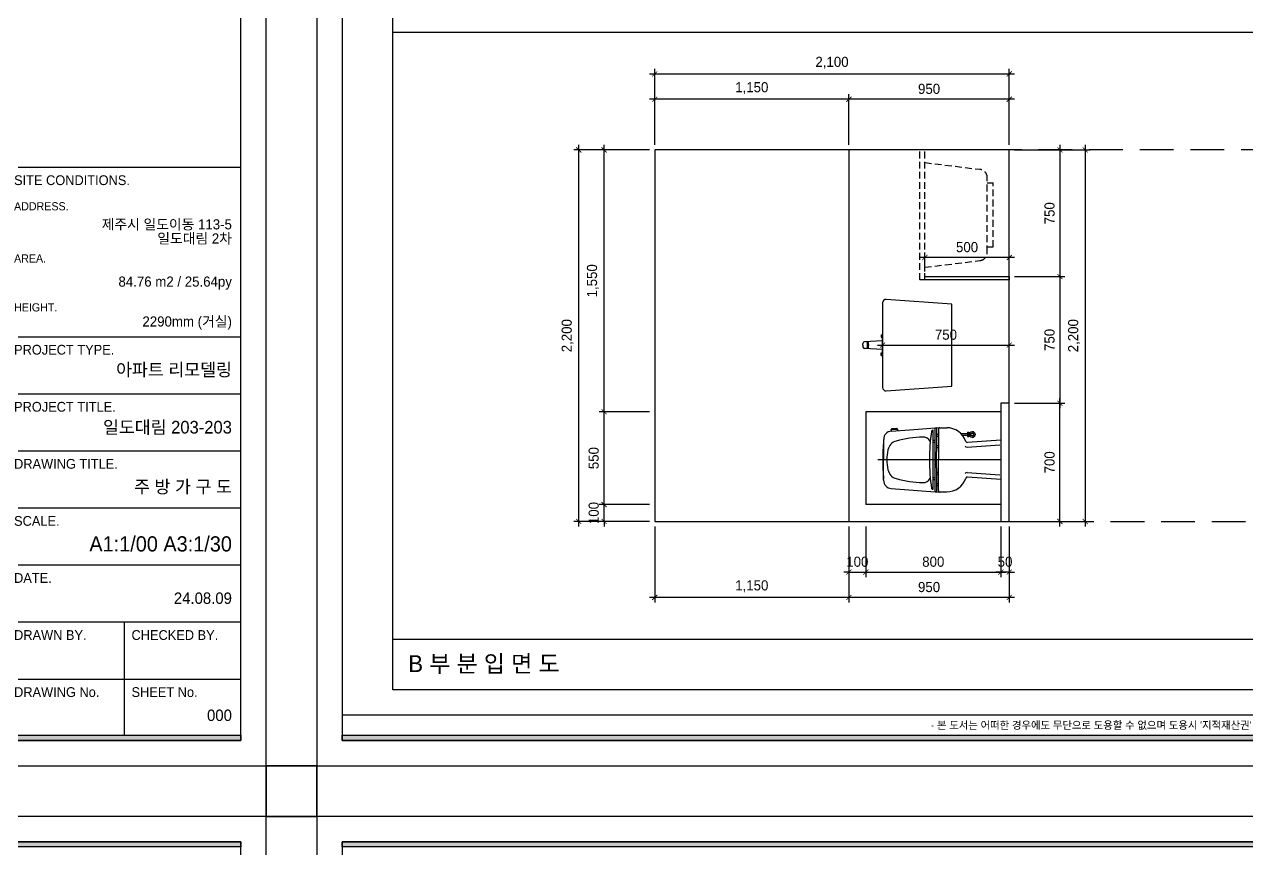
# Model space of a CAD drawing. Header units: inches. Extents: x 69359 to 144970, y -4972 to 56514.
# Drawn here: x 130338 to 137577, y 27990 to 32870 of the extents above; entities that cross this region are included whole.
import ezdxf
from ezdxf.enums import TextEntityAlignment as Align

# ---------------------------------------------------------------- set-up
doc = ezdxf.new("R2010")
doc.units = ezdxf.units.IN
doc.header["$LTSCALE"] = 50
doc.header["$MEASUREMENT"] = 0
doc.linetypes.add('DH-HID2', pattern=[1.2, 0.8, -0.4])
for name, color, linetype in [('0-ELC TEXT', 7, 'Continuous'), ('02-WAL', 2, 'Continuous'), ('03-WAL NEW', 3, 'Continuous'), ('06-FUR', 6, 'Continuous'), ('07-DIM WAL', 5, 'Continuous'), ('CO-BATH', 6, 'Continuous'), ('F-SYM', 7, 'Continuous'), ('FORM(YOURNAME)-1', 1, 'Continuous'), ('FORM(YOURNAME)-11', 1, 'Continuous'), ('HA', 7, 'Continuous')]:
    doc.layers.add(name, color=color, linetype=linetype)
doc.styles.add('HY 울릉도 L', font='')
doc.styles.add('YOURNAME', font='HY울릉도M.TTF')
doc.styles.add('코레일둥고', font='Korail_Round_Gothic_Medium.ttf')
doc.styles.get('HY 울릉도 L').set_extended_font_data('HY울릉도L')
doc.dimstyles.new('30', dxfattribs={"dimscale": 30, "dimtxt": 2, "dimasz": 1, "dimexe": 1, "dimexo": 1, "dimgap": 1, "dimtad": 1, "dimdec": 0, "dimrnd": 0.05, "dimdsep": 46, "dimlunit": 6, "dimtxsty": 'HY 울릉도 L', "dimblk": 'ARCHTICK', "dimcen": 2.5, "dimdle": 1, "dimclrd": 133, "dimclre": 133, "dimclrt": 30, "dimadec": 0, "dimazin": 0, "dimtfac": 1, "dimtdec": 0, "dimtix": 1, "dimtmove": 2, "dimatfit": 3, "dimldrblk": 'ARCHTICK', "dimfxl": 1, "dimlwd": -1, "dimlwe": -1, "dimarcsym": 0})

# ---------------------------------------------------------------- blocks, each defined once
blk = doc.blocks.new('FORM-ELEVATION')
at = {"layer": 'FORM(YOURNAME)-11'}
h = blk.add_hatch(color=256, dxfattribs=at)
h.dxf.hatch_style = 1
h.paths.add_polyline_path([(-10309, 35708), (71691, 35708), (71691, 35508), (-10309, 35508)])
h.paths.add_polyline_path([(-10309, -21492), (71691, -21492), (71691, -21692), (-10309, -21692)])
at = {"layer": 'Defpoints', "color": 158}
blk.add_line((62481, -20692), (-10309, -20692), dxfattribs=at)
at = {"layer": 'Defpoints', "color": 1}
for points in [[(-11309, 38708), (-11309, 36708), (-13309, 36708)], [(72691, 38708), (72691, 36708), (74691, 36708)], [(-11309, -24692), (-11309, -22692), (-13309, -22692)], [(72691, -24692), (72691, -22692), (74691, -22692)]]:
    blk.add_lwpolyline(points, dxfattribs=at)
at = {"layer": 'Defpoints', "color": 158}
for points in [[(-10309, -21692), (71691, -21692), (71691, 35708), (-10309, 35708)], [(-8309, 33708), (61071, 33708), (61071, -19692), (-8309, -19692)]]:
    blk.add_lwpolyline(points, close=True, dxfattribs=at)
at = {"layer": 'FORM(YOURNAME)-11', "color": 14}
for p, q in [((62481, 937), (71691, 937)), ((62481, -5756), (71691, -5756)), ((62481, -8009), (71691, -8009)), ((62481, -10261), (71691, -10261)), ((62481, -12514), (71691, -12514)), ((62481, -14766), (71691, -14766)), ((62481, -17019), (71691, -17019)), ((67086, -17019), (67086, -21492)), ((62481, -19271), (71691, -19271))]:
    blk.add_line(p, q, dxfattribs=at)
at = {"layer": 'FORM(YOURNAME)-11', "color": 250}
blk.add_lwpolyline([(-11309, -22692), (72691, -22692), (72691, 36708), (-11309, 36708)], close=True, dxfattribs=at)
at = {"layer": 'FORM(YOURNAME)-11'}
for points in [[(-10309, 35708), (71691, 35708), (71691, 35508), (-10309, 35508)], [(-10309, -21492), (71691, -21492), (71691, -21692), (-10309, -21692)]]:
    blk.add_lwpolyline(points, close=True, dxfattribs=at)
at = {"layer": 'FORM(YOURNAME)-11', "color": 14, "style": 'YOURNAME'}
for s, height, p in [('SITE CONDITIONS.', 386.14, (62739, 422)), ('PROJECT TYPE.', 386.14, (62739, -6271)), ('PROJECT TITLE.', 386.14, (62739, -8524)), ('DRAWING TITLE.', 386.14, (62739, -10776)), ('SCALE.', 386.1, (62739, -13029)), ('DATE.', 386.1, (62739, -15281)), ('DRAWN BY.', 386.1, (62739, -17534)), ('CHECKED BY.', 386.14, (67376, -17534)), ('DRAWING No.', 386.14, (62739, -19786)), ('SHEET No.', 386.1, (67376, -19786))]:
    blk.add_text(s, height=height, dxfattribs=at).set_placement(p, align=Align.MIDDLE_LEFT)
at = {"layer": 'FORM(YOURNAME)-11', "color": 251, "style": 'YOURNAME'}
for s, p in [('ADDRESS.', (62739, -608)), ('AREA.', (62739, -2667)), ('HEIGHT.', (62739, -4598))]:
    blk.add_text(s, height=321.8, dxfattribs=at).set_placement(p, align=Align.MIDDLE_LEFT)
at = {"layer": 'FORM(YOURNAME)-11', "color": 1, "style": 'YOURNAME'}
blk.add_text("- 본 도서는 어떠한 경우에도 무단으로 도용할 수 없으며 도용시 '지적재산권' 보호에 관한 법률에 의거, 법적 분쟁이 발생합니다.  또한 본 도서에 관한 모든 저작권은 당사에 있습니다. -", height=300, dxfattribs=at).set_placement((28146, -21092), align=Align.MIDDLE_CENTER)
at = {"layer": 'FORM(YOURNAME)-11', "color": 3, "style": 'YOURNAME'}
for tag, height, p in [('1', 450, (71041, -1219)), ('2', 450, (71041, -1863)), ('3', 450, (71041, -3150)), ('4', 450, (71041, -5081)), ('5', 515, (71041, -7398)), ('6', 515, (71041, -9650)), ('7', 515, (71041, -11903)), ('8', 515, (71041, -14155)), ('9', 515, (71041, -16408)), ('10', 515, (66791, -18596)), ('11', 515, (71041, -18660)), ('12', 515, (66791, -20848)), ('13', 515, (71041, -20848))]:
    blk.add_attdef(tag, text='', height=height, dxfattribs=at).set_placement(p, align=Align.MIDDLE_RIGHT)
blk = doc.blocks.new('400X150')
for p, q in [((-25.4, 435), (-19.9, 542.3)), ((-19.4, 522.4), (-20.3, 535.1)), ((0, 551.5), (-10.2, 551.5)), ((0, 551.5), (10.2, 551.5)), ((19.4, 522.4), (20.3, 535.1)), ((25.4, 435), (19.9, 542.3)), ((-60.7, 444.7), (-60.7, 435)), ((-60.7, 444.7), (-46.1, 444.7)), ((-60.7, 435), (60.7, 435)), ((-46.1, 444.7), (-46.1, 435)), ((60.7, 444.7), (46.1, 444.7)), ((46.1, 444.7), (46.1, 435)), ((60.7, 444.7), (60.7, 435))]:
    blk.add_line(p, q)
blk.add_lwpolyline([(-242.5, 25), (242.5, 25), (270.9, 413.5, 0.435772), (251, 435), (-251, 435, 0.435772), (-270.9, 413.5)], format="xyb", close=True)
for centre, start, end in [((-10.2, 541.8), 90, 177.03792), ((10.2, 541.8), 2.96208, 90)]:
    blk.add_arc(centre, 9.71, start, end)
at = {"extrusion": (0, 0, -1)}
blk.add_ellipse((0, 522.4), major_axis=(19.4, 0), ratio=0.240825, dxfattribs=at)
blk.add_open_spline([(18.4, 522.4), (18.4, 522.4), (18.4, 522.3), (18.4, 522.2), (18.3, 522.1), (18.1, 521.9), (18, 521.8), (17.4, 521.4), (16.9, 521.1), (15.6, 520.6), (14.9, 520.4), (12.3, 519.7), (10.1, 519.3), (5.4, 518.8), (2.8, 518.7), (-2.3, 518.7), (-4.9, 518.8), (-9.7, 519.3), (-11.9, 519.6), (-14.7, 520.3), (-15.6, 520.6), (-17, 521.1), (-17.4, 521.4), (-18, 521.8), (-18.2, 521.9), (-18.4, 522.2), (-18.4, 522.2), (-18.4, 522.3), (-18.4, 522.4), (-18.4, 522.4), (-18.4, 522.4), (-18.4, 522.6), (-18.3, 522.6), (-18.1, 522.8), (-18, 523), (-17.5, 523.3), (-17, 523.6), (-15.7, 524.1), (-14.9, 524.4), (-12.4, 525), (-10.3, 525.4), (-5.6, 525.9), (-3.1, 526.1), (2, 526.1), (4.6, 526), (9.4, 525.5), (11.5, 525.2), (14.5, 524.5), (15.5, 524.2), (16.9, 523.6), (17.3, 523.4), (18, 523), (18.1, 522.8), (18.4, 522.6), (18.4, 522.5), (18.4, 522.4), (18.4, 522.4), (18.4, 522.4)], degree=3, knots=[0, 0, 0, 0, 0.11103, 0.11103, 0.222059, 0.222059, 0.333089, 0.333089, 0.541062, 0.541062, 0.749036, 0.749036, 1.153203, 1.153203, 1.557371, 1.557371, 1.961539, 1.961539, 2.365706, 2.365706, 2.612717, 2.612717, 2.799233, 2.799233, 2.93761, 2.93761, 3.044097, 3.044097, 3.150583, 3.150583, 3.25707, 3.25707, 3.363556, 3.363556, 3.470042, 3.470042, 3.677004, 3.677004, 3.883966, 3.883966, 4.28421, 4.28421, 4.684454, 4.684454, 5.084698, 5.084698, 5.484942, 5.484942, 5.74274, 5.74274, 5.931194, 5.931194, 6.072178, 6.072178, 6.179938, 6.179938, 6.283185, 6.283185, 6.283185, 6.283185])
blk = doc.blocks.new('A$C1B8B0607')
at = {"layer": 'HA', "color": 8, "linetype": 'Continuous', "ltscale": 25}
blk.add_line((460, 0), (460, 727.9), dxfattribs=at)
at = {"layer": 'HA', "color": 6, "linetype": 'Continuous', "ltscale": 25}
for p, q in [((338.9, 694.3), (460, 694.3)), ((581.1, 694.3), (460, 694.3)), ((290.1, 648.9), (268.9, 364)), ((634.9, 649.1), (629.9, 649.1)), ((629.9, 648.9), (637.9, 541.8)), ((634.6, 610.5), (632.9, 608.3)), ((634.6, 610.5), (640, 610.4)), ((634.9, 649.1), (640.1, 649)), ((641.5, 611.9), (640, 610.4)), ((640.1, 649), (641.8, 647.4)), ((641.8, 647.4), (641.5, 611.9)), ((641.5, 614.6), (644.5, 614.5)), ((641.7, 644.7), (644.8, 644.6)), ((644.5, 614.5), (646.2, 616.1)), ((644.8, 644.6), (646.4, 643)), ((646.4, 643), (646.2, 616.1)), ((637.9, 541.8), (651.1, 364)), ((268.9, 364), (270, 346)), ((270, 362), (270, 320.8)), ((411.6, 380.2), (271, 380.2)), ((411.6, 390.8), (276, 390.8)), ((278, 370), (460, 370)), ((278, 370), (460, 370)), ((636.6, 402.3), (283.4, 402.3)), ((307.3, 380.2), (307.3, 370)), ((319, 380.2), (319, 370)), ((343.9, 402.3), (343.9, 390.8)), ((355.6, 402.3), (355.6, 390.8)), ((375.6, 380.2), (375.6, 370)), ((387.2, 380.2), (387.2, 370)), ((507.5, 390.8), (411.6, 390.8)), ((411.6, 380.2), (507.5, 380.2)), ((642, 370), (460, 370)), ((642, 370), (460, 370)), ((644, 390.8), (507.5, 390.8)), ((649, 380.2), (507.5, 380.2)), ((532.8, 380.2), (532.8, 370)), ((544.4, 380.2), (544.4, 370)), ((564.4, 402.3), (564.4, 390.8)), ((576.1, 402.3), (576.1, 390.8)), ((601, 380.2), (601, 370)), ((612.7, 380.2), (612.7, 370)), ((651.1, 364), (650, 346)), ((650, 362), (650, 320.8)), ((605.4, 227.5), (605.4, 197.9)), ((616.1, 237.3), (616.1, 197.9)), ((343, 0), (358.1, 197)), ((384.7, 200.3), (370.4, 6)), ((535.3, 200.3), (549.6, 6)), ((577, 0), (561.9, 197)), ((623.1, 197.9), (598.7, 197.9)), ((598.7, 197.9), (598.7, 190.4)), ((623.1, 190.4), (598.7, 190.4)), ((605.4, 190.4), (605.4, 187)), ((606.3, 190.4), (606.3, 197.9)), ((615.1, 190.4), (615.1, 197.9)), ((616.1, 190.4), (616.1, 186.5)), ((623.1, 197.9), (623.1, 190.4)), ((577, 0), (343, 0))]:
    blk.add_line(p, q, dxfattribs=at)
for radius in [17.6, 7.81]:
    blk.add_circle((610, 170), radius, dxfattribs=at)
for centre, radius, start, end in [((338.9, 645.4), 48.9, 90, 175.87709), ((346.9, 690.8), 3.92, 94.4856, 119.92225), ((461.6, -770.8), 1470, 90.0609, 94.4856), ((414.9, 601.5), 68.6, 101.5389, 164.81584), ((460, 380.7), 293.9, 90, 101.54134), ((460, 380.7), 294, 90.00542, 101.5389), ((458.4, -770.8), 1470, 89.94082, 90.05917), ((461.6, -770.8), 1470, 89.94082, 90.05917), ((458.4, -770.8), 1470, 85.5144, 89.9391), ((460, 380.6), 294, 78.46267, 90), ((460, 380.7), 294, 78.46109, 89.99457), ((505.1, 601.5), 68.6, 15.18415, 78.46109), ((573.1, 690.8), 3.92, 60.07775, 85.5144), ((581.1, 644.6), 49.3, 5.05488, 90), ((1010.8, 439.8), 686, 164.81584, 178.08591), ((-90.8, 439.8), 686, 1.91409, 15.18415), ((374.1, 461.1), 49, 178.08591, 242.08616), ((545.9, 461.1), 49, 298.9728, 1.91409), ((278, 362.1), 7.97, 90, 180.42793), ((362.2, 343.6), 98.3, 151.26666, 158.09745), ((362.2, 343.6), 98.3, 137.13174, 143.3151), ((459, -741.3), 1164.1, 81.54201, 98.33928), ((557.8, 343.6), 98.3, 36.6849, 42.58882), ((642, 362.1), 7.94, 359.14421, 90), ((557.8, 343.6), 98.3, 21.90255, 28.73333), ((390, 320.8), 120, 179.99956, 251.20642), ((530, 320.8), 120, 288.79358, 0.00044), ((348.1, 197.8), 10, 355.62005, 71.20642), ((374.8, 202.1), 10, 349.77547, 62.87108), ((545.2, 202.1), 10, 117.12892, 190.22453), ((571.9, 197.8), 10, 108.79358, 184.37995), ((598.8, 163.6), 4.74, 117.44137, 302.56493), ((589.3, 182), 16, 297.44137, 2.56492), ((610, 146.1), 16, 57.44137, 122.56492), ((610, 182.9), 4.74, 357.44137, 182.56492), ((630.7, 182), 16, 177.44137, 242.56493), ((621.2, 163.6), 4.74, 237.44136, 62.56492)]:
    blk.add_arc(centre, radius, start, end, dxfattribs=at)
blk = doc.blocks.new('_ArchTick')
at = {"color": 0, "linetype": 'ByBlock', "const_width": 0.15}
blk.add_lwpolyline([(-0.5, -0.5), (0.5, 0.5)], dxfattribs=at)
blk = doc.blocks.new('*D190')
at = {"layer": '07-DIM WAL', "color": 133, "transparency": 16777216}
blk.add_line((135391.5, 30971), (136201.5, 30971), dxfattribs=at)
at = {"layer": 'Defpoints', "color": 0, "transparency": 16777216}
for p in [(135421.5, 30971), (136171.5, 30971), (136171.5, 30971)]:
    blk.add_point(p, dxfattribs=at)
at = {"layer": '07-DIM WAL', "color": 133, "transparency": 16777216, "xscale": 30, "yscale": 30, "zscale": 30, "rotation": 180}
blk.add_blockref('_ArchTick', (135421.5, 30971), dxfattribs=at)
at = {"layer": '07-DIM WAL', "color": 133, "transparency": 16777216, "xscale": 30, "yscale": 30, "zscale": 30}
blk.add_blockref('_ArchTick', (136171.5, 30971), dxfattribs=at)
at = {"layer": '07-DIM WAL', "color": 30, "transparency": 16777216, "insert": (135796.5, 31032.3), "char_height": 60, "attachment_point": 5, "style": 'HY 울릉도 L'}
blk.add_mtext('750', dxfattribs=at)
blk = doc.blocks.new('B-604S')
at = {"layer": 'CO-BATH', "color": 8, "linetype": 'DH-HID2'}
for p, q in [((-355, 0), (415, 0)), ((-355, -30), (-355, 0)), ((415, -30), (415, 0)), ((-355, -30), (415, -30)), ((-280, -30), (-240.1, -356.1)), ((340, -30), (300.1, -356.1)), ((-190.4, -400), (250.4, -400)), ((-159.5, -400), (-159.5, -435)), ((219.5, -400), (219.5, -435)), ((-159.5, -435), (219.5, -435))]:
    blk.add_line(p, q, dxfattribs=at)
for centre, start, end in [((-190.4, -350), 186.98313, 270), ((250.4, -350), 270, 353.01687)]:
    blk.add_arc(centre, 50, start, end, dxfattribs=at)
blk = doc.blocks.new('*D238')
at = {"layer": '07-DIM WAL', "color": 133, "transparency": 16777216}
for p, q in [((135221.5, 32156.8), (135221.5, 32456.8)), ((136171.5, 32156.8), (136171.5, 32456.8)), ((136201.5, 32426.8), (135191.5, 32426.8))]:
    blk.add_line(p, q, dxfattribs=at)
at = {"layer": 'Defpoints', "color": 0, "transparency": 16777216}
for p in [(135221.5, 32426.8), (135221.5, 32126.8), (136171.5, 32126.8)]:
    blk.add_point(p, dxfattribs=at)
at = {"layer": '07-DIM WAL', "color": 133, "transparency": 16777216, "xscale": 30, "yscale": 30, "zscale": 30, "rotation": 180}
blk.add_blockref('_ArchTick', (135221.5, 32426.8), dxfattribs=at)
at = {"layer": '07-DIM WAL', "color": 133, "transparency": 16777216, "xscale": 30, "yscale": 30, "zscale": 30}
blk.add_blockref('_ArchTick', (136171.5, 32426.8), dxfattribs=at)
at = {"layer": '07-DIM WAL', "color": 30, "transparency": 16777216, "insert": (135696.5, 32488.1), "char_height": 60, "attachment_point": 5, "style": 'HY 울릉도 L'}
blk.add_mtext('950', dxfattribs=at)
blk = doc.blocks.new('*D239')
at = {"layer": '07-DIM WAL', "color": 133, "transparency": 16777216}
for p, q in [((134071.5, 32156.8), (134071.5, 32456.8)), ((135221.5, 32156.8), (135221.5, 32456.8)), ((135251.5, 32426.8), (134041.5, 32426.8))]:
    blk.add_line(p, q, dxfattribs=at)
at = {"layer": 'Defpoints', "color": 0, "transparency": 16777216}
for p in [(134071.5, 32426.8), (134071.5, 32126.8), (135221.5, 32126.8)]:
    blk.add_point(p, dxfattribs=at)
at = {"layer": '07-DIM WAL', "color": 133, "transparency": 16777216, "xscale": 30, "yscale": 30, "zscale": 30, "rotation": 180}
blk.add_blockref('_ArchTick', (134071.5, 32426.8), dxfattribs=at)
at = {"layer": '07-DIM WAL', "color": 133, "transparency": 16777216, "xscale": 30, "yscale": 30, "zscale": 30}
blk.add_blockref('_ArchTick', (135221.5, 32426.8), dxfattribs=at)
at = {"layer": '07-DIM WAL', "color": 30, "transparency": 16777216, "insert": (134646.5, 32492.7), "char_height": 60, "attachment_point": 5, "style": 'HY 울릉도 L'}
blk.add_mtext('1,150', dxfattribs=at)
blk = doc.blocks.new('*D240')
at = {"layer": '07-DIM WAL', "color": 133, "transparency": 16777216}
for p, q in [((134041.5, 32576.8), (136201.5, 32576.8)), ((134071.5, 32156.8), (134071.5, 32606.8)), ((136171.5, 32156.8), (136171.5, 32606.8))]:
    blk.add_line(p, q, dxfattribs=at)
at = {"layer": 'Defpoints', "color": 0, "transparency": 16777216}
for p in [(136171.5, 32576.8), (134071.5, 32126.8), (136171.5, 32126.8)]:
    blk.add_point(p, dxfattribs=at)
at = {"layer": '07-DIM WAL', "color": 133, "transparency": 16777216, "xscale": 30, "yscale": 30, "zscale": 30, "rotation": 180}
blk.add_blockref('_ArchTick', (134071.5, 32576.8), dxfattribs=at)
at = {"layer": '07-DIM WAL', "color": 133, "transparency": 16777216, "xscale": 30, "yscale": 30, "zscale": 30}
blk.add_blockref('_ArchTick', (136171.5, 32576.8), dxfattribs=at)
at = {"layer": '07-DIM WAL', "color": 30, "transparency": 16777216, "insert": (135121.5, 32642.7), "char_height": 60, "attachment_point": 5, "style": 'HY 울릉도 L'}
blk.add_mtext('2,100', dxfattribs=at)
blk = doc.blocks.new('*D241')
at = {"layer": '07-DIM WAL', "color": 133, "transparency": 16777216}
for p, q in [((135221.5, 29896.8), (135221.5, 29446.8)), ((136171.5, 29896.8), (136171.5, 29446.8)), ((136201.5, 29476.8), (135191.5, 29476.8))]:
    blk.add_line(p, q, dxfattribs=at)
at = {"layer": 'Defpoints', "color": 0, "transparency": 16777216}
for p in [(135221.5, 29926.8), (136171.5, 29926.8), (135221.5, 29476.8)]:
    blk.add_point(p, dxfattribs=at)
at = {"layer": '07-DIM WAL', "color": 133, "transparency": 16777216, "xscale": 30, "yscale": 30, "zscale": 30, "rotation": 180}
blk.add_blockref('_ArchTick', (135221.5, 29476.8), dxfattribs=at)
at = {"layer": '07-DIM WAL', "color": 133, "transparency": 16777216, "xscale": 30, "yscale": 30, "zscale": 30}
blk.add_blockref('_ArchTick', (136171.5, 29476.8), dxfattribs=at)
at = {"layer": '07-DIM WAL', "color": 30, "transparency": 16777216, "insert": (135696.5, 29538.1), "char_height": 60, "attachment_point": 5, "style": 'HY 울릉도 L'}
blk.add_mtext('950', dxfattribs=at)
blk = doc.blocks.new('*D242')
at = {"layer": '07-DIM WAL', "color": 133, "transparency": 16777216}
for p, q in [((134071.5, 29896.8), (134071.5, 29446.8)), ((135221.5, 29896.8), (135221.5, 29446.8)), ((135251.5, 29476.8), (134041.5, 29476.8))]:
    blk.add_line(p, q, dxfattribs=at)
at = {"layer": 'Defpoints', "color": 0, "transparency": 16777216}
for p in [(134071.5, 29926.8), (135221.5, 29926.8), (134071.5, 29476.8)]:
    blk.add_point(p, dxfattribs=at)
at = {"layer": '07-DIM WAL', "color": 133, "transparency": 16777216, "xscale": 30, "yscale": 30, "zscale": 30, "rotation": 180}
blk.add_blockref('_ArchTick', (134071.5, 29476.8), dxfattribs=at)
at = {"layer": '07-DIM WAL', "color": 133, "transparency": 16777216, "xscale": 30, "yscale": 30, "zscale": 30}
blk.add_blockref('_ArchTick', (135221.5, 29476.8), dxfattribs=at)
at = {"layer": '07-DIM WAL', "color": 30, "transparency": 16777216, "insert": (134646.5, 29542.7), "char_height": 60, "attachment_point": 5, "style": 'HY 울릉도 L'}
blk.add_mtext('1,150', dxfattribs=at)
blk = doc.blocks.new('*D243')
at = {"layer": '07-DIM WAL', "color": 133, "transparency": 16777216}
for p, q in [((135221.5, 29896.8), (135221.5, 29596.8)), ((135321.5, 29896.8), (135321.5, 29596.8)), ((135221.5, 29626.8), (135191.5, 29626.8)), ((135221.5, 29626.8), (135321.5, 29626.8)), ((135321.5, 29626.8), (135351.5, 29626.8))]:
    blk.add_line(p, q, dxfattribs=at)
at = {"layer": 'Defpoints', "color": 0, "transparency": 16777216}
for p in [(135221.5, 29926.8), (135321.5, 29926.8), (135321.5, 29626.8)]:
    blk.add_point(p, dxfattribs=at)
at = {"layer": '07-DIM WAL', "color": 133, "transparency": 16777216, "xscale": 30, "yscale": 30, "zscale": 30}
blk.add_blockref('_ArchTick', (135221.5, 29626.8), dxfattribs=at)
at = {"layer": '07-DIM WAL', "color": 133, "transparency": 16777216, "xscale": 30, "yscale": 30, "zscale": 30, "rotation": 180}
blk.add_blockref('_ArchTick', (135321.5, 29626.8), dxfattribs=at)
at = {"layer": '07-DIM WAL', "color": 30, "transparency": 16777216, "insert": (135271.5, 29688), "char_height": 60, "attachment_point": 5, "style": 'HY 울릉도 L'}
blk.add_mtext('100', dxfattribs=at)
blk = doc.blocks.new('*D244')
at = {"layer": '07-DIM WAL', "color": 133, "transparency": 16777216}
for p, q in [((135321.5, 29896.8), (135321.5, 29596.8)), ((136121.5, 29896.8), (136121.5, 29596.8)), ((135291.5, 29626.8), (136151.5, 29626.8))]:
    blk.add_line(p, q, dxfattribs=at)
at = {"layer": 'Defpoints', "color": 0, "transparency": 16777216}
for p in [(135321.5, 29926.8), (136121.5, 29926.8), (136121.5, 29626.8)]:
    blk.add_point(p, dxfattribs=at)
at = {"layer": '07-DIM WAL', "color": 133, "transparency": 16777216, "xscale": 30, "yscale": 30, "zscale": 30, "rotation": 180}
blk.add_blockref('_ArchTick', (135321.5, 29626.8), dxfattribs=at)
at = {"layer": '07-DIM WAL', "color": 133, "transparency": 16777216, "xscale": 30, "yscale": 30, "zscale": 30}
blk.add_blockref('_ArchTick', (136121.5, 29626.8), dxfattribs=at)
at = {"layer": '07-DIM WAL', "color": 30, "transparency": 16777216, "insert": (135721.5, 29688.1), "char_height": 60, "attachment_point": 5, "style": 'HY 울릉도 L'}
blk.add_mtext('800', dxfattribs=at)
blk = doc.blocks.new('*D245')
at = {"layer": '07-DIM WAL', "color": 133, "transparency": 16777216}
for p, q in [((136121.5, 29896.8), (136121.5, 29596.8)), ((136171.5, 29896.8), (136171.5, 29596.8)), ((136121.5, 29626.8), (136091.5, 29626.8)), ((136171.5, 29626.8), (136121.5, 29626.8)), ((136171.5, 29626.8), (136201.5, 29626.8))]:
    blk.add_line(p, q, dxfattribs=at)
at = {"layer": 'Defpoints', "color": 0, "transparency": 16777216}
for p in [(136121.5, 29926.8), (136171.5, 29926.8), (136121.5, 29626.8)]:
    blk.add_point(p, dxfattribs=at)
at = {"layer": '07-DIM WAL', "color": 133, "transparency": 16777216, "xscale": 30, "yscale": 30, "zscale": 30}
blk.add_blockref('_ArchTick', (136121.5, 29626.8), dxfattribs=at)
at = {"layer": '07-DIM WAL', "color": 133, "transparency": 16777216, "xscale": 30, "yscale": 30, "zscale": 30, "rotation": 180}
blk.add_blockref('_ArchTick', (136171.5, 29626.8), dxfattribs=at)
at = {"layer": '07-DIM WAL', "color": 30, "transparency": 16777216, "insert": (136146.5, 29688.1), "char_height": 60, "attachment_point": 5, "style": 'HY 울릉도 L'}
blk.add_mtext('50', dxfattribs=at)
blk = doc.blocks.new('*D246')
at = {"layer": '07-DIM WAL', "color": 133, "transparency": 16777216}
for p, q in [((136201.5, 30626.8), (136501.5, 30626.8)), ((136471.5, 29896.8), (136471.5, 30656.8)), ((136201.5, 29926.8), (136501.5, 29926.8))]:
    blk.add_line(p, q, dxfattribs=at)
at = {"layer": 'Defpoints', "color": 0, "transparency": 16777216}
for p in [(136171.5, 30626.8), (136471.5, 30626.8), (136171.5, 29926.8)]:
    blk.add_point(p, dxfattribs=at)
at = {"layer": '07-DIM WAL', "color": 133, "transparency": 16777216, "xscale": 30, "yscale": 30, "zscale": 30}
for p, rotation in [((136471.5, 30626.8), 90), ((136471.5, 29926.8), 270)]:
    blk.add_blockref('_ArchTick', p, dxfattribs=dict(at, rotation=rotation))
at = {"layer": '07-DIM WAL', "color": 30, "transparency": 16777216, "insert": (136410.3, 30276.8), "char_height": 60, "attachment_point": 5, "rotation": 90, "style": 'HY 울릉도 L'}
blk.add_mtext('700', dxfattribs=at)
blk = doc.blocks.new('*D247')
at = {"layer": '07-DIM WAL', "color": 133, "transparency": 16777216}
for p, q in [((136471.5, 32156.8), (136471.5, 31346.8)), ((136201.5, 32126.8), (136501.5, 32126.8)), ((136201.5, 31376.8), (136501.5, 31376.8))]:
    blk.add_line(p, q, dxfattribs=at)
at = {"layer": 'Defpoints', "color": 0, "transparency": 16777216}
for p in [(136171.5, 32126.8), (136171.5, 31376.8), (136471.5, 31376.8)]:
    blk.add_point(p, dxfattribs=at)
at = {"layer": '07-DIM WAL', "color": 133, "transparency": 16777216, "xscale": 30, "yscale": 30, "zscale": 30}
for p, rotation in [((136471.5, 32126.8), 90), ((136471.5, 31376.8), 270)]:
    blk.add_blockref('_ArchTick', p, dxfattribs=dict(at, rotation=rotation))
at = {"layer": '07-DIM WAL', "color": 30, "transparency": 16777216, "insert": (136410.2, 31751.8), "char_height": 60, "attachment_point": 5, "rotation": 90, "style": 'HY 울릉도 L'}
blk.add_mtext('750', dxfattribs=at)
blk = doc.blocks.new('*D248')
at = {"layer": '07-DIM WAL', "color": 133, "transparency": 16777216}
for p, q in [((136201.5, 31376.8), (136501.5, 31376.8)), ((136471.5, 31406.8), (136471.5, 30596.8)), ((136201.5, 30626.8), (136501.5, 30626.8))]:
    blk.add_line(p, q, dxfattribs=at)
at = {"layer": 'Defpoints', "color": 0, "transparency": 16777216}
for p in [(136171.5, 31376.8), (136171.5, 30626.8), (136471.5, 30626.8)]:
    blk.add_point(p, dxfattribs=at)
at = {"layer": '07-DIM WAL', "color": 133, "transparency": 16777216, "xscale": 30, "yscale": 30, "zscale": 30}
for p, rotation in [((136471.5, 31376.8), 90), ((136471.5, 30626.8), 270)]:
    blk.add_blockref('_ArchTick', p, dxfattribs=dict(at, rotation=rotation))
at = {"layer": '07-DIM WAL', "color": 30, "transparency": 16777216, "insert": (136410.2, 31001.8), "char_height": 60, "attachment_point": 5, "rotation": 90, "style": 'HY 울릉도 L'}
blk.add_mtext('750', dxfattribs=at)
blk = doc.blocks.new('*D249')
at = {"layer": '07-DIM WAL', "color": 133, "transparency": 16777216}
for p, q in [((136621.5, 32156.8), (136621.5, 29896.8)), ((136201.5, 32126.8), (136651.5, 32126.8)), ((136201.5, 29926.8), (136651.5, 29926.8))]:
    blk.add_line(p, q, dxfattribs=at)
at = {"layer": 'Defpoints', "color": 0, "transparency": 16777216}
for p in [(136171.5, 32126.8), (136171.5, 29926.8), (136621.5, 29926.8)]:
    blk.add_point(p, dxfattribs=at)
at = {"layer": '07-DIM WAL', "color": 133, "transparency": 16777216, "xscale": 30, "yscale": 30, "zscale": 30}
for p, rotation in [((136621.5, 32126.8), 90), ((136621.5, 29926.8), 270)]:
    blk.add_blockref('_ArchTick', p, dxfattribs=dict(at, rotation=rotation))
at = {"layer": '07-DIM WAL', "color": 30, "transparency": 16777216, "insert": (136555.6, 31026.8), "char_height": 60, "attachment_point": 5, "rotation": 90, "style": 'HY 울릉도 L'}
blk.add_mtext('2,200', dxfattribs=at)
blk = doc.blocks.new('*D250')
at = {"layer": '07-DIM WAL', "color": 133, "transparency": 16777216}
for p, q in [((133621.5, 29896.8), (133621.5, 32156.8)), ((134041.5, 32126.8), (133591.5, 32126.8)), ((134041.5, 29926.8), (133591.5, 29926.8))]:
    blk.add_line(p, q, dxfattribs=at)
at = {"layer": 'Defpoints', "color": 0, "transparency": 16777216}
for p in [(133621.5, 32126.8), (134071.5, 32126.8), (134071.5, 29926.8)]:
    blk.add_point(p, dxfattribs=at)
at = {"layer": '07-DIM WAL', "color": 133, "transparency": 16777216, "xscale": 30, "yscale": 30, "zscale": 30}
for p, rotation in [((133621.5, 32126.8), 90), ((133621.5, 29926.8), 270)]:
    blk.add_blockref('_ArchTick', p, dxfattribs=dict(at, rotation=rotation))
at = {"layer": '07-DIM WAL', "color": 30, "transparency": 16777216, "insert": (133555.6, 31026.8), "char_height": 60, "attachment_point": 5, "rotation": 90, "style": 'HY 울릉도 L'}
blk.add_mtext('2,200', dxfattribs=at)
blk = doc.blocks.new('*D251')
at = {"layer": '07-DIM WAL', "color": 133, "transparency": 16777216}
for p, q in [((133771.5, 30026.8), (133771.5, 30056.8)), ((134041.5, 30026.8), (133741.5, 30026.8)), ((133771.5, 29926.8), (133771.5, 30026.8)), ((134041.5, 29926.8), (133741.5, 29926.8)), ((133771.5, 29926.8), (133771.5, 29896.8))]:
    blk.add_line(p, q, dxfattribs=at)
at = {"layer": 'Defpoints', "color": 0, "transparency": 16777216}
for p in [(133771.5, 30026.8), (134071.5, 30026.8), (134071.5, 29926.8)]:
    blk.add_point(p, dxfattribs=at)
at = {"layer": '07-DIM WAL', "color": 133, "transparency": 16777216, "xscale": 30, "yscale": 30, "zscale": 30}
for p, rotation in [((133771.5, 30026.8), 270), ((133771.5, 29926.8), 90)]:
    blk.add_blockref('_ArchTick', p, dxfattribs=dict(at, rotation=rotation))
at = {"layer": '07-DIM WAL', "color": 30, "transparency": 16777216, "insert": (133710.3, 29976.8), "char_height": 60, "attachment_point": 5, "rotation": 90, "style": 'HY 울릉도 L'}
blk.add_mtext('100', dxfattribs=at)
blk = doc.blocks.new('*D252')
at = {"layer": '07-DIM WAL', "color": 133, "transparency": 16777216}
for p, q in [((134041.5, 30576.8), (133741.5, 30576.8)), ((133771.5, 29996.8), (133771.5, 30606.8)), ((134041.5, 30026.8), (133741.5, 30026.8))]:
    blk.add_line(p, q, dxfattribs=at)
at = {"layer": 'Defpoints', "color": 0, "transparency": 16777216}
for p in [(133771.5, 30576.8), (134071.5, 30576.8), (134071.5, 30026.8)]:
    blk.add_point(p, dxfattribs=at)
at = {"layer": '07-DIM WAL', "color": 133, "transparency": 16777216, "xscale": 30, "yscale": 30, "zscale": 30}
for p, rotation in [((133771.5, 30576.8), 90), ((133771.5, 30026.8), 270)]:
    blk.add_blockref('_ArchTick', p, dxfattribs=dict(at, rotation=rotation))
at = {"layer": '07-DIM WAL', "color": 30, "transparency": 16777216, "insert": (133710.2, 30301.8), "char_height": 60, "attachment_point": 5, "rotation": 90, "style": 'HY 울릉도 L'}
blk.add_mtext('550', dxfattribs=at)
blk = doc.blocks.new('*D253')
at = {"layer": '07-DIM WAL', "color": 133, "transparency": 16777216}
for p, q in [((133771.5, 30546.8), (133771.5, 32156.8)), ((134041.5, 32126.8), (133741.5, 32126.8)), ((134041.5, 30576.8), (133741.5, 30576.8))]:
    blk.add_line(p, q, dxfattribs=at)
at = {"layer": 'Defpoints', "color": 0, "transparency": 16777216}
for p in [(133771.5, 32126.8), (134071.5, 32126.8), (134071.5, 30576.8)]:
    blk.add_point(p, dxfattribs=at)
at = {"layer": '07-DIM WAL', "color": 133, "transparency": 16777216, "xscale": 30, "yscale": 30, "zscale": 30}
for p, rotation in [((133771.5, 32126.8), 90), ((133771.5, 30576.8), 270)]:
    blk.add_blockref('_ArchTick', p, dxfattribs=dict(at, rotation=rotation))
at = {"layer": '07-DIM WAL', "color": 30, "transparency": 16777216, "insert": (133705.6, 31351.8), "char_height": 60, "attachment_point": 5, "rotation": 90, "style": 'HY 울릉도 L'}
blk.add_mtext('1,550', dxfattribs=at)
blk = doc.blocks.new('*D255')
at = {"layer": '07-DIM WAL', "color": 133, "transparency": 16777216}
for p, q in [((136201.5, 31489.6), (135641.5, 31489.6)), ((135671.5, 31406.8), (135671.5, 31519.6)), ((136171.5, 31406.8), (136171.5, 31519.6))]:
    blk.add_line(p, q, dxfattribs=at)
at = {"layer": 'Defpoints', "color": 0, "transparency": 16777216}
for p in [(135671.5, 31489.6), (135671.5, 31376.8), (136171.5, 31376.8)]:
    blk.add_point(p, dxfattribs=at)
at = {"layer": '07-DIM WAL', "color": 133, "transparency": 16777216, "xscale": 30, "yscale": 30, "zscale": 30, "rotation": 180}
blk.add_blockref('_ArchTick', (135671.5, 31489.6), dxfattribs=at)
at = {"layer": '07-DIM WAL', "color": 133, "transparency": 16777216, "xscale": 30, "yscale": 30, "zscale": 30}
blk.add_blockref('_ArchTick', (136171.5, 31489.6), dxfattribs=at)
at = {"layer": '07-DIM WAL', "color": 30, "transparency": 16777216, "insert": (135921.5, 31550.9), "char_height": 60, "attachment_point": 5, "style": 'HY 울릉도 L'}
blk.add_mtext('500', dxfattribs=at)

msp = doc.modelspace()

# ---------------------------------------------------------------- linework, layer by layer
at = {"layer": '02-WAL'}
msp.add_lwpolyline([(134071.5, 29926.8), (136171.5, 29926.8), (136171.5, 32126.8), (134071.5, 32126.8)], close=True, dxfattribs=at)
at = {"layer": '03-WAL NEW'}
for p, q in [((135221.5, 32126.8), (135221.5, 29926.8)), ((136121.5, 30576.8), (135321.5, 30576.8)), ((135321.5, 30576.8), (135321.5, 30026.8)), ((136121.5, 30026.8), (135321.5, 30026.8))]:
    msp.add_line(p, q, dxfattribs=at)
for points in [[(136171.5, 31356.8), (135671.5, 31356.8), (135671.5, 31376.8), (136171.5, 31376.8), (136171.5, 31356.8)], [(136171.5, 30626.8), (136121.5, 30626.8), (136121.5, 29926.8)]]:
    msp.add_lwpolyline(points, dxfattribs=at)
at = {"layer": 'CO-BATH', "color": 251, "linetype": 'DH-HID2', "ltscale": 5}
for p, q in [((139545, 32126.8), (136171.5, 32126.8)), ((136171.5, 29926.8), (139545, 29926.8))]:
    msp.add_line(p, q, dxfattribs=at)
at = {"layer": 'F-SYM'}
for p, q in [((142926.8, 32823), (132519.8, 32823)), ((132519.8, 29230.5), (142926.8, 29230.5))]:
    msp.add_line(p, q, dxfattribs=at)

# ---------------------------------------------------------------- block references
at = {"rotation": 90}
msp.add_blockref('A$C1B8B0607', (136121.5, 29831.8), dxfattribs=at)
at = {"layer": '06-FUR', "rotation": 90}
msp.add_blockref('400X150', (135856.5, 30971), dxfattribs=at)
at = {"layer": 'CO-BATH', "rotation": 90}
msp.add_blockref('B-604S', (135641.5, 31711.8), dxfattribs=at)
at = {"layer": 'FORM(YOURNAME)-1'}
ref = msp.add_blockref('FORM-ELEVATION', (120866.1, 31884.3), dxfattribs=dict(at, xscale=0.15, yscale=0.15, zscale=0.15))
ref.add_attrib('13', '000', dxfattribs={"layer": 'FORM(YOURNAME)-11', "color": 3, "height": 67.5, "style": 'YOURNAME'}).set_placement((131567.2, 28779), align=Align.MIDDLE_RIGHT)
ref.add_attrib('9', '24.08.09', dxfattribs={"layer": 'FORM(YOURNAME)-11', "color": 3, "height": 67.5, "style": 'YOURNAME'}).set_placement((131567.2, 29472.5), align=Align.MIDDLE_RIGHT)
ref.add_attrib('8', 'A1:1/00 A3:1/30', dxfattribs={"layer": 'FORM(YOURNAME)-11', "color": 3, "height": 90, "style": 'YOURNAME'}).set_placement((131567.2, 29793.9), align=Align.MIDDLE_RIGHT)
ref.add_attrib('7', '주 방 가 구 도', dxfattribs={"layer": 'FORM(YOURNAME)-11', "color": 3, "height": 75, "style": 'YOURNAME'}).set_placement((131567.2, 30132.2), align=Align.MIDDLE_RIGHT)
ref.add_attrib('6', '일도대림 203-203', dxfattribs={"layer": 'FORM(YOURNAME)-11', "color": 3, "height": 75, "style": 'YOURNAME'}).set_placement((131567.2, 30484.9), align=Align.MIDDLE_RIGHT)
ref.add_attrib('5', '아파트 리모델링', dxfattribs={"layer": 'FORM(YOURNAME)-11', "color": 3, "height": 75, "style": 'YOURNAME'}).set_placement((131567.2, 30825.3), align=Align.MIDDLE_RIGHT)
ref.add_attrib('1', '제주시 일도이동 113-5', dxfattribs={"layer": 'FORM(YOURNAME)-11', "color": 3, "height": 60, "style": 'YOURNAME'}).set_placement((131567.2, 31686.1), align=Align.MIDDLE_RIGHT)
ref.add_attrib('2', '일도대림 2차', dxfattribs={"layer": 'FORM(YOURNAME)-11', "color": 3, "height": 60, "style": 'YOURNAME'}).set_placement((131567.2, 31602.5), align=Align.MIDDLE_RIGHT)
ref.add_attrib('3', '84.76 m2 / 25.64py', dxfattribs={"layer": 'FORM(YOURNAME)-11', "color": 3, "height": 60, "style": 'YOURNAME'}).set_placement((131567.2, 31347.2), align=Align.MIDDLE_RIGHT)
ref.add_attrib('4', '2290mm (거실)', dxfattribs={"layer": 'FORM(YOURNAME)-11', "color": 3, "height": 60, "style": 'YOURNAME'}).set_placement((131567.2, 31111), align=Align.MIDDLE_RIGHT)
at = {"layer": 'FORM(YOURNAME)-1', "xscale": 0.15, "yscale": 0.15, "zscale": 0.15}
for p in [(133766.1, 31884.3), (120866.1, 22674.3), (133766.1, 22674.3)]:
    msp.add_blockref('FORM-ELEVATION', p, dxfattribs=at)

# ---------------------------------------------------------------- texts
at = {"layer": '0-ELC TEXT', "style": '코레일둥고'}
msp.add_text('B 부 분 입 면 도', height=100, dxfattribs=at).set_placement((132612, 29034.9))

# ---------------------------------------------------------------- dimensions: what is measured, and where the dimension line sits
at = {"layer": '07-DIM WAL'}
for base, p1, p2, picture, middle in [((136171.5, 32576.8), (134071.5, 32126.8), (136171.5, 32126.8), '*D240', (135121.5, 32642.7)), ((134071.5, 32426.8), (135221.5, 32126.8), (134071.5, 32126.8), '*D239', (134646.5, 32492.7)), ((135221.5, 32426.8), (136171.5, 32126.8), (135221.5, 32126.8), '*D238', (135696.5, 32488.1)), ((135671.5, 31489.6), (136171.5, 31376.8), (135671.5, 31376.8), '*D255', (135921.5, 31550.9)), ((136171.5, 30971), (135421.5, 30971), (136171.5, 30971), '*D190', (135796.5, 31032.3)), ((134071.5, 29476.8), (135221.5, 29926.8), (134071.5, 29926.8), '*D242', (134646.5, 29542.7)), ((135221.5, 29476.8), (136171.5, 29926.8), (135221.5, 29926.8), '*D241', (135696.5, 29538.1)), ((135321.5, 29626.8), (135221.5, 29926.8), (135321.5, 29926.8), '*D243', (135271.5, 29688)), ((136121.5, 29626.8), (135321.5, 29926.8), (136121.5, 29926.8), '*D244', (135721.5, 29688.1)), ((136121.5, 29626.8), (136171.5, 29926.8), (136121.5, 29926.8), '*D245', (136146.5, 29688.1))]:
    dim = msp.add_linear_dim(base=base, p1=p1, p2=p2, dimstyle='30', override={"dimfxl": 1.25, "dimarcsym": 2}, dxfattribs=at)
    dim.commit()
    dim.dimension.update_dxf_attribs({"geometry": picture, "text_midpoint": middle})
for base, p1, p2, picture, middle in [((133621.5, 32126.8), (134071.5, 29926.8), (134071.5, 32126.8), '*D250', (133555.6, 31026.8)), ((133771.5, 32126.8), (134071.5, 30576.8), (134071.5, 32126.8), '*D253', (133705.6, 31351.8)), ((136471.5, 31376.8), (136171.5, 32126.8), (136171.5, 31376.8), '*D247', (136410.2, 31751.8)), ((136621.5, 29926.8), (136171.5, 32126.8), (136171.5, 29926.8), '*D249', (136555.6, 31026.8)), ((136471.5, 30626.8), (136171.5, 31376.8), (136171.5, 30626.8), '*D248', (136410.2, 31001.8)), ((136471.5, 30626.8), (136171.5, 29926.8), (136171.5, 30626.8), '*D246', (136410.3, 30276.8)), ((133771.5, 30576.8), (134071.5, 30026.8), (134071.5, 30576.8), '*D252', (133710.2, 30301.8)), ((133771.5, 30026.8), (134071.5, 29926.8), (134071.5, 30026.8), '*D251', (133710.3, 29976.8))]:
    dim = msp.add_linear_dim(base=base, p1=p1, p2=p2, angle=90, dimstyle='30', override={"dimfxl": 1.25, "dimarcsym": 2}, dxfattribs=at)
    dim.commit()
    dim.dimension.update_dxf_attribs({"geometry": picture, "text_midpoint": middle})

doc.saveas('drawing.dxf')
